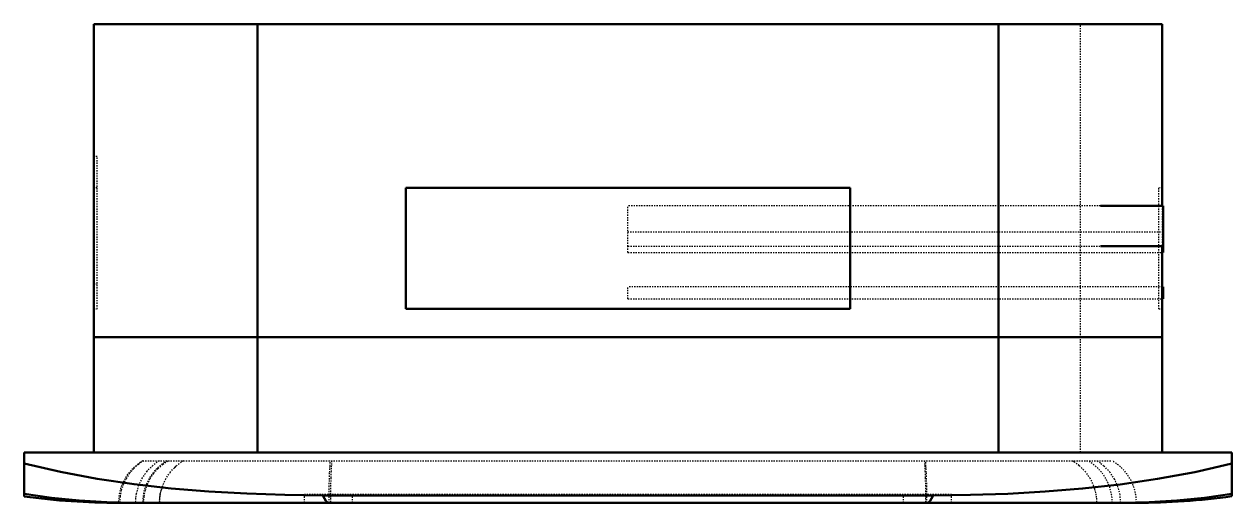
# Model space of a CAD drawing. Header units: millimetres. Extents: x -475 to 475, y -40 to 337.
import ezdxf

# ---------------------------------------------------------------- set-up
doc = ezdxf.new("R2010")
doc.units = ezdxf.units.MM
doc.linetypes.add('Dashed', pattern=[2, 1, -1])
doc.layers.add('AM_0', color=7, linetype='Continuous', lineweight=50)
doc.layers.add('AM_9', color=6, linetype='Dashed', lineweight=25)

# ---------------------------------------------------------------- blocks, each defined once
blk = doc.blocks.new('1_FCA24AAVJU_BYCQ54GEGFU_PART7_0_in_FCA24AAVJU_BYCQ54GEGFU_0')
at = {"layer": 'AM_0'}
for p, q in [((420.6748, 193.675), (371.475, 193.675)), ((420.6748, 193.675), (420.6748, 161.925)), ((371.475, 161.925), (420.6748, 161.925))]:
    blk.add_line(p, q, dxfattribs=at)
at = {"layer": 'AM_9'}
for p, q in [((0, 161.925), (0, 193.675)), ((371.475, 193.675), (0, 193.675)), ((0, 161.925), (371.475, 161.925))]:
    blk.add_line(p, q, dxfattribs=at)
blk = doc.blocks.new('2_FCA24AAVJU_BYCQ54GEGFU_PART6_0_in_FCA24AAVJU_BYCQ54GEGFU_0')
at = {"layer": 'AM_0'}
for p, q in [((420.6748, 130.175), (419.89375, 130.175)), ((420.6748, 130.175), (420.6748, 120.65)), ((419.89375, 120.65), (420.6748, 120.65))]:
    blk.add_line(p, q, dxfattribs=at)
at = {"layer": 'AM_9'}
for p, q in [((0, 120.65), (0, 130.175)), ((419.89375, 130.175), (0, 130.175)), ((0, 120.65), (419.89375, 120.65))]:
    blk.add_line(p, q, dxfattribs=at)
blk = doc.blocks.new('3_FCA24AAVJU_BYCQ54GEGFU_PART5_0_in_FCA24AAVJU_BYCQ54GEGFU_0')
at = {"layer": 'AM_0'}
for p in [(420.6748, 161.925), (419.89375, 157.1625)]:
    blk.add_line(p, (420.6748, 157.1625), dxfattribs=at)
at = {"layer": 'AM_9'}
for p, q in [((420.6748, 173.0375), (0, 173.0375)), ((0, 157.1625), (0, 161.925)), ((0, 157.1625), (419.89375, 157.1625))]:
    blk.add_line(p, q, dxfattribs=at)
blk = doc.blocks.new('4_FCA24AAVJU_BYCQ54GEGFU_PART4_0_in_FCA24AAVJU_BYCQ54GEGFU_0')
at = {"layer": 'AM_0'}
for p, q in [((-419.89375, 336.55), (-419.89375, 90.4875)), ((-419.89375, 336.55), (419.89375, 336.55)), ((-291.30625, 336.55), (-291.30625, 90.4875)), ((291.30625, 336.55), (291.30625, 90.4875)), ((419.89375, 336.55), (419.89375, 193.675)), ((-174.625, 112.7125), (-174.625, 207.9625)), ((-174.625, 207.9625), (174.625, 207.9625)), ((174.625, 207.9625), (174.625, 112.7125)), ((419.89375, 161.925), (419.89375, 90.4875)), ((174.625, 112.7125), (-174.625, 112.7125)), ((419.89375, 90.4875), (-419.89375, 90.4875))]:
    blk.add_line(p, q, dxfattribs=at)
at = {"layer": 'AM_9'}
for p, q in [((355.6, 90.4875), (355.6, 336.55)), ((-417.35375, 232.5497), (-419.89375, 232.5497)), ((-417.35375, 112.7125), (-417.35375, 232.5497)), ((-417.35375, 207.9625), (-419.89375, 207.9625)), ((417.35375, 112.7125), (417.35375, 207.9625)), ((419.89375, 207.9625), (417.35375, 207.9625)), ((419.89375, 193.675), (419.89375, 161.925)), ((-419.89375, 132.5753), (-417.35375, 132.5753)), ((-419.89375, 112.7125), (-417.35375, 112.7125)), ((417.35375, 112.7125), (419.89375, 112.7125))]:
    blk.add_line(p, q, dxfattribs=at)
blk = doc.blocks.new('5_FCA24AAVJU_BYCQ54GEGFU_PART3_0_in_FCA24AAVJU_BYCQ54GEGFU_0')
at = {"layer": 'AM_0'}
for p, q in [((-419.89375, 90.4875), (419.89375, 90.4875)), ((-419.89375, 0), (-419.89375, 90.4875)), ((-291.30625, 0), (-291.30625, 90.4875)), ((291.30625, 0), (291.30625, 90.4875)), ((419.89375, 0), (419.89375, 90.4875))]:
    blk.add_line(p, q, dxfattribs=at)
at = {"layer": 'AM_9'}
blk.add_line((355.6, 0), (355.6, 90.4875), dxfattribs=at)
blk = doc.blocks.new('6_FCA24AAVJU_BYCQ54GEGFU_PART2_0_in_FCA24AAVJU_BYCQ54GEGFU_0')
at = {"layer": 'AM_0'}
for p, q in [((-474.66, 0), (474.66, 0)), ((-474.66, -34.67), (-474.66, 0)), ((474.66, -34.56), (474.66, 0)), ((-239.92, -33.88), (239.92, -33.88)), ((-400.48, -39.69), (399.67, -39.69))]:
    blk.add_line(p, q, dxfattribs=at)
for points in [[(-474.66, -8.81), (-446.17, -15.33), (-417.39, -20.7), (-388.3, -25.01), (-359.04, -28.33), (-329.37, -30.79), (-299.61, -32.47), (-269.78, -33.47), (-239.92, -33.88)], [(239.92, -33.88), (269.27, -33.49), (298.62, -32.52), (327.99, -30.89), (357.32, -28.5), (386.81, -25.2), (416.21, -20.9), (445.53, -15.46), (460.13, -12.29), (474.66, -8.81)], [(-474.66, -32.71), (-453.14, -35.74), (-431.51, -37.91), (-409.67, -39.23), (-387.79, -39.69), (-387.32, -39.69)], [(-239.92, -33.88), (-238.64, -36.4), (-237.4, -38.21), (-236.18, -39.31), (-235.01, -39.69), (-234.98, -39.69)], [(239.92, -33.88), (238.64, -36.4), (237.4, -38.21), (236.18, -39.31), (235.01, -39.69), (234.98, -39.69)], [(474.66, -32.71), (453.14, -35.74), (431.51, -37.91), (409.68, -39.23), (387.81, -39.69), (387.32, -39.69)]]:
    blk.add_lwpolyline(points, dxfattribs=at)
for centre, start, end in [((-400.48, 511.47), 262.26502, 270), ((399.67, 511.47), 270, 277.82058)]:
    blk.add_arc(centre, 551.16, start, end, dxfattribs=at)
at = {"layer": 'AM_9'}
for p, q in [((-381.5, -6.65), (380.68, -6.65)), ((-349.88, -6.96), (-349.35, -6.65)), ((349.35, -6.65), (350.07, -7.07)), ((-355.18, -10.82), (-356.87, -12.38)), ((-356.41, -11.94), (-355.46, -11.07)), ((-354.86, -10.55), (-355.18, -10.82)), ((-366.55, -28.14), (-367.17, -30.31)), ((-365.97, -26.45), (-366.55, -28.14)), ((254.42, -33.04), (-254.42, -33.04)), ((-254.42, -39.69), (-254.42, -33.04)), ((-216.45, -39.69), (-216.45, -33.04)), ((216.45, -39.69), (216.45, -33.04)), ((254.42, -39.69), (254.42, -33.04)), ((234.98, -39.69), (-234.98, -39.69))]:
    blk.add_line(p, q, dxfattribs=at)
for points in [[(-380.67, -6.65), (-384.8, -9.43), (-388.53, -12.73), (-391.81, -16.48), (-394.57, -20.63), (-396.76, -25.11), (-398.36, -29.83), (-399.32, -34.72), (-399.65, -39.69)], [(-368.34, -6.65), (-373.54, -10.29), (-378.19, -14.88), (-381.89, -20.04), (-384.76, -25.93), (-386.65, -32.57), (-387.15, -36.11), (-387.32, -39.69)], [(-380.67, -39.69), (-380.34, -34.72), (-379.38, -29.83), (-377.78, -25.11), (-375.59, -20.63), (-372.83, -16.48), (-369.55, -12.73), (-365.82, -9.43), (-361.69, -6.65)], [(-234.98, -39.69), (-234.95, -33.36), (-234.86, -27.04), (-234.71, -21.25), (-234.51, -15.82), (-234.24, -10.82), (-234.08, -8.6), (-233.92, -6.65)], [(-232.92, -6.65), (-233.19, -10.29), (-233.43, -14.88), (-233.63, -20.04), (-233.78, -25.92), (-233.88, -32.56), (-233.91, -36.11), (-233.92, -39.69)], [(232.92, -6.65), (233.19, -10.29), (233.43, -14.88), (233.63, -20.04), (233.78, -25.92), (233.88, -32.56), (233.91, -36.11), (233.92, -39.69)], [(234.98, -39.69), (234.95, -33.36), (234.86, -27.04), (234.71, -21.25), (234.51, -15.82), (234.24, -10.82), (234.08, -8.6), (233.92, -6.65)], [(352.34, -8.58), (354.55, -10.29), (354.75, -10.45)], [(387.32, -39.69), (386.79, -33.36), (385.17, -27.04), (382.58, -21.25), (378.96, -15.82), (374.16, -10.82), (371.35, -8.6), (368.34, -6.65)], [(-367.56, -32.02), (-366.19, -27.04), (-363.6, -21.25), (-359.97, -15.82), (-356.41, -11.94)], [(354.75, -10.45), (359.2, -14.88), (362.91, -20.04), (365.77, -25.92), (366.8, -28.95)], [(-368.34, -39.69), (-367.81, -33.36), (-367.56, -32.02)], [(-367.89, -33.87), (-368.17, -36.11), (-368.34, -39.69)], [(-367.17, -30.31), (-367.67, -32.56), (-367.77, -33.1)], [(366.8, -28.95), (367.67, -32.56), (368.17, -36.11), (368.34, -39.69)]]:
    blk.add_lwpolyline(points, dxfattribs=at)
for centre, start, end in [((-362.24, -39.69), 120.23551, 180), ((-343.25, -39.69), 120.23551, 180), ((-330.09, -39.69), 120.23551, 133.47484), ((330.09, -39.69), 49.88676, 59.76449), ((342.43, -39.69), 0, 59.76449), ((361.42, -39.69), 360, 59.76449)]:
    blk.add_arc(centre, 38.24, start, end, dxfattribs=at)
blk = doc.blocks.new('7_FCA24AAVJU_BYCQ54GEGFU_PART1_0_in_FCA24AAVJU_BYCQ54GEGFU_0')
at = {"layer": 'AM_0'}
for p, q in [((-174.625, 207.9625), (174.625, 207.9625)), ((-174.625, 112.7125), (-174.625, 207.9625)), ((174.625, 207.9625), (174.625, 112.7125)), ((174.625, 112.7125), (-174.625, 112.7125))]:
    blk.add_line(p, q, dxfattribs=at)

msp = doc.modelspace()

# ---------------------------------------------------------------- block references
for name in ['4_FCA24AAVJU_BYCQ54GEGFU_PART4_0_in_FCA24AAVJU_BYCQ54GEGFU_0', '7_FCA24AAVJU_BYCQ54GEGFU_PART1_0_in_FCA24AAVJU_BYCQ54GEGFU_0', '1_FCA24AAVJU_BYCQ54GEGFU_PART7_0_in_FCA24AAVJU_BYCQ54GEGFU_0', '3_FCA24AAVJU_BYCQ54GEGFU_PART5_0_in_FCA24AAVJU_BYCQ54GEGFU_0', '2_FCA24AAVJU_BYCQ54GEGFU_PART6_0_in_FCA24AAVJU_BYCQ54GEGFU_0', '5_FCA24AAVJU_BYCQ54GEGFU_PART3_0_in_FCA24AAVJU_BYCQ54GEGFU_0', '6_FCA24AAVJU_BYCQ54GEGFU_PART2_0_in_FCA24AAVJU_BYCQ54GEGFU_0']:
    msp.add_blockref(name, (0, 0))

doc.saveas('drawing.dxf')
